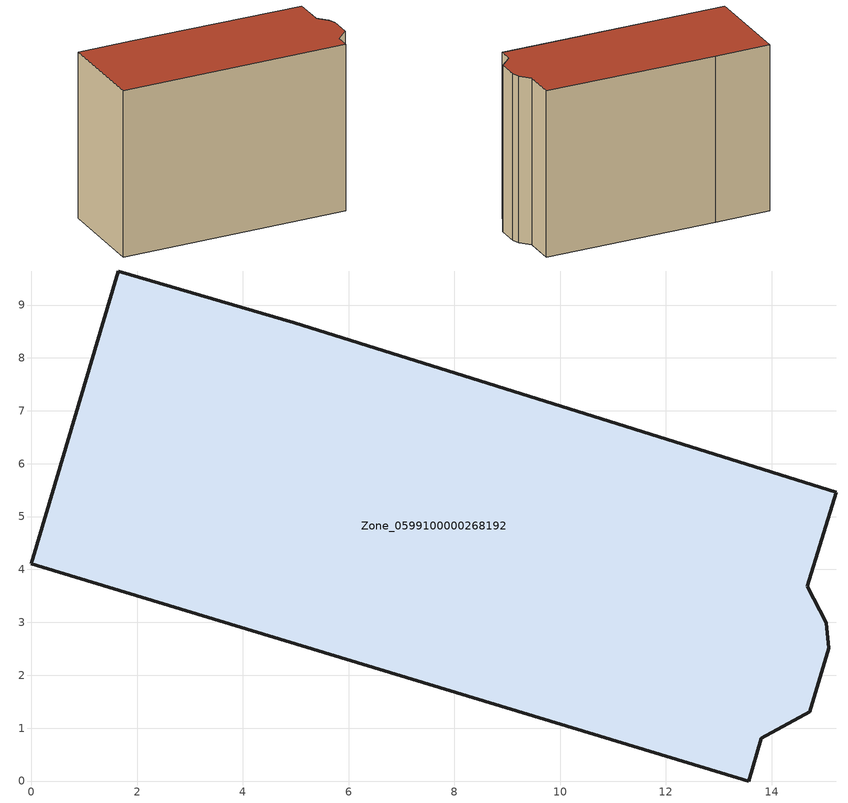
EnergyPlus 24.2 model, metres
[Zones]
Zone_0599100000268192
 floor ground (C_G): 13.8,0.81 13.56,0 0,4.1 1.65,9.64 4.97,8.66 15.22,5.46 14.67,3.68 15.03,2.99 15.08,2.51 14.72,1.31 z0
 wall outside (C_F): 15.22,5.46 4.97,8.66 1.65,9.64 0,4.1 13.56,0 13.8,0.81 14.72,1.31 15.08,2.51 15.03,2.99 14.67,3.68 15.22,5.46 z0:10.49
 roof outside (C_R): 15.03,2.99 14.67,3.68 15.22,5.46 4.97,8.66 1.65,9.64 0,4.1 13.56,0 13.8,0.81 14.72,1.31 15.08,2.51 z10.49
[BUILDING]
Pand.0599100000268192: North Axis=0; Terrain=City; Loads Convergence Tolerance Value=0.04; Temperature Convergence Tolerance Value=0.4; Solar Distribution=FullExterior; Maximum Number of Warmup Days=25; Minimum Number of Warmup Days=1
[Site:Location]
Rotterdam.The.Hague.AP_ZH_NLD Design_Conditions: Latitude=51.96; Longitude=4.45; Time Zone=1; Elevation=-4.5
[SITE:GROUNDTEMPERATURE:BUILDINGSURFACE]
18, 18, 18, 18, 18, 18, 18, 18, 18, 18, 18, 18
[MATERIAL] Thermal Absorptance=0.9; Solar Absorptance=0.7; Visible Absorptance=0.7
Name | Roughness | Thickness | Conductivity | Density | Specific Heat
G.TI.1946 | MediumSmooth | 0.15 | 1 | 540 | 1210
F.TI.1946 | Rough | 0.3 | 0.857143 | 1920 | 840
R.TI.1946 | MediumRough | 0.2 | 0.1 | 1500 | 1000
[CONSTRUCTION]
C_G: G.TI.1946
C_F: F.TI.1946
C_R: R.TI.1946
[ZONE]
Zone_0599100000268192: Type=1; Multiplier=1; Ceiling Height=Autocalculate; Volume=Autocalculate; Floor Area=autocalculate; Part of Total Floor Area=Yes
[ZONEINFILTRATION:DESIGNFLOWRATE]
Infil_Zone_0599100000268192: Zone or ZoneList or Space or SpaceList=Zone_0599100000268192; Schedule=AlwaysOn; Design Flow Rate Calculation Method=Flow/Area; Flow Rate per Floor Area=0.003; Constant Term Coefficient=1; Temperature Term Coefficient=0; Velocity Term Coefficient=0; Velocity Squared Term Coefficient=0
[HVACTEMPLATE:ZONE:IDEALLOADSAIRSYSTEM]
Zone_0599100000268192: Maximum Heating Supply Air Temperature=50; Minimum Cooling Supply Air Temperature=13; Maximum Heating Supply Air Humidity Ratio=0.0156; Minimum Cooling Supply Air Humidity Ratio=0.0077; Heating Limit=NoLimit; Cooling Limit=NoLimit; Dehumidification Control Type=ConstantSensibleHeatRatio; Cooling Sensible Heat Ratio=0.7; Dehumidification Setpoint=60; Humidification Control Type=None; Humidification Setpoint=30; Outdoor Air Method=None; Outdoor Air Flow Rate per Person=0.00944; Outdoor Air Flow Rate per Zone Floor Area=0; Outdoor Air Flow Rate per Zone=0; Demand Controlled Ventilation Type=None; Outdoor Air Economizer Type=NoEconomizer; Heat Recovery Type=None; Sensible Heat Recovery Effectiveness=0.7; Latent Heat Recovery Effectiveness=0.65
[ZONECONTROL:THERMOSTAT]
ThermostatControl_Zone_0599100000268192: Zone or ZoneList=Zone_0599100000268192; Control Type Schedule=DualSetpointControlType; Control 1=Thermostat_Zone_0599100000268192; Temperature Difference Between Cutout And Setpoint=0
[THERMOSTATSETPOINT:DUALSETPOINT]
Thermostat_Zone_0599100000268192: Heating Setpoint Temperature Schedule=HeatingSetpoint_Zone_0599100000268192; Cooling Setpoint Temperature Schedule=CoolingSetpoint_Zone_0599100000268192
[SCHEDULE:COMPACT]
HeatingSetpoint_Zone_0599100000268192: Through: 12/31, For: AllDays, Until: 24:00, 21
CoolingSetpoint_Zone_0599100000268192: Through: 12/31, For: AllDays, Until: 24:00, 24
DualSetpointControlType: Through: 12/31, For: AllDays, Until: 24:00, 4
AlwaysOn: Through: 12/31, For: AllDays, Until: 24:00, 1
